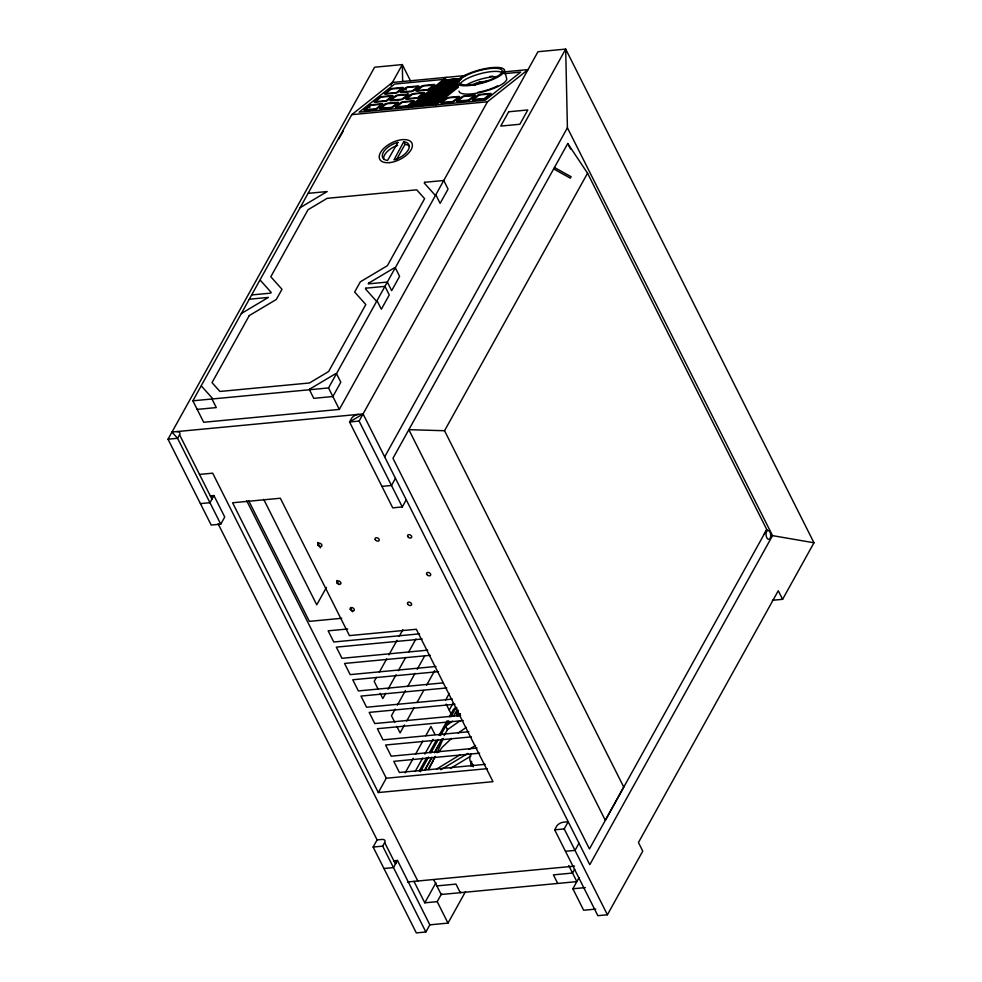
<?xml version="1.0" encoding="UTF-8"?>
<svg xmlns="http://www.w3.org/2000/svg" width="982" height="982" viewBox="0 0 982 982"><rect width="100%" height="100%" fill="white"/><g stroke="black" fill="none" stroke-linecap="round" stroke-linejoin="round"><path stroke-width="1.47" d="M397.452 102.926L386.626 103.785L380.77 108.302L391.609 107.357L397.452 102.926L397.98 105.062M443.25 738.501L437.088 752.715M435.394 756.312L428.262 769.139M764.242 534.196L766.758 529.519L587.555 173.2L567.756 143.532L392.96 458.299L589.446 848.951L766.758 529.519M211.204 495.8L213.929 495.542L224.731 517.011L220.754 524.167L211.204 525.063L168.02 439.212L374.596 67.218L402.301 64.591L410.562 81.003M772.38 600.297L782.593 599.327L813.98 542.788L565.681 49.1L537.976 51.727L339.342 409.408L203.667 422.272L192.877 400.803L351.777 114.661L392.37 82.476L465.308 75.565M338.827 138.978L343.16 131.171M176.772 431.601A5.61 2.885 -26.7 0 1 179.559 434.731L177.57 438.303L168.02 439.212M390.885 85.152L402.301 64.591L402.669 81.248M403.663 141.85L394.003 159.845A14.607 7.525 -26.7 0 0 408.23 149.976A14.607 7.525 -26.7 0 0 403.995 141.85L404.965 144.428L396.36 159.906M213.929 495.542L209.964 502.698L200.402 503.606M192.877 400.803L328.54 387.939L487.453 101.797L528.046 69.612L504.048 71.882M406.253 499.789L402.289 506.945L392.726 507.854L349.555 421.99L359.105 421.082L565.681 49.1L567.412 127.795L772.527 535.632L813.98 542.788M384.662 456.863L567.412 127.795M326.441 587.396L316.756 604.826L263.704 499.335M395.464 478.332L391.487 485.476L381.937 486.385M444.539 430.73L408.843 429.674L605.329 820.338L623.742 787.048L444.539 430.73L587.555 173.2M376.401 677.42L374.191 681.398L378.18 689.315M379.347 672.118L386.699 658.873M388.909 654.896L396.998 640.325M399.208 636.348L402.89 629.732M385.766 693.267L382.833 698.558L380.169 693.28M387.976 689.29L396.077 674.72M398.275 670.743L405.64 657.498M408.573 652.195L415.938 638.951M395.145 709.114L391.462 715.731L394.789 722.335M397.354 705.137L405.443 690.567M407.653 686.59L415.005 673.345M417.215 669.368L424.568 656.123M404.523 724.962L400.104 732.903L396.777 726.299M406.72 720.984L414.085 707.74M417.019 702.437L423.647 690.518M426.593 685.215L434.682 670.645M378.328 792.548L492.976 781.672L416.331 629.266L349.445 635.612L280.349 498.242L232.587 502.772L378.328 792.548L386.27 778.235L487.342 768.648M405.185 772.834L413.275 758.264M415.484 754.299L422.837 741.042M425.783 735.751L430.938 726.471L434.916 734.401M445.57 700.117L449.253 693.488M465.517 891.582L448.001 923.117L429.846 924.835L425.869 931.992L416.319 932.9L373.135 847.036L377.113 839.892L381.888 839.438A5.61 2.885 -26.7 0 1 384.674 842.556L395.476 864.025A5.61 2.885 -26.7 0 0 393.856 860.907M415.202 771.422L422.616 758.067M424.838 754.066L433.001 739.372M449.302 710.011L453.009 703.333M419.204 771.091L426.569 757.834M429.515 752.531L436.143 740.6M439.089 735.297L447.178 720.714M449.388 716.737L453.07 710.109A5.205 2.676 -26.7 0 1 456.262 707.31M420.456 771.692L428.631 756.975M430.865 752.961L438.303 739.569M440.525 735.555L445.73 726.189L452.457 721.144M448.749 720.751L446.565 724.691L450.799 721.524M450.947 716.799L454.605 710.219A3.253 1.669 -26.7 0 1 457.121 708.022M453.488 716.308L455.685 712.367A3.253 1.669 -26.7 0 1 458.201 710.17M424.519 770.33L431.822 757.183M434.744 751.93L442.047 738.771M373.135 847.036L382.685 846.14L384.674 842.556M425.046 769.986L431.65 758.092M434.584 752.813L441.912 739.606M444.122 735.641L447.461 729.626L460.263 720.678M429.846 924.835L397.465 860.441L393.487 867.597L383.937 868.505M413.987 881.37L424.789 902.826L435.934 882.757M424.789 902.826L437.199 901.648L441.667 893.62M460.681 891.975L460.288 892.687L455.967 884.107L436.855 885.911M554.67 829.827L556.659 826.243A5.61 2.885 -26.7 0 1 563.423 822.216L568.197 821.762L564.22 828.918L554.67 829.827L597.854 915.678L607.404 914.782L642.756 851.112L638.447 842.519L778.272 590.734L782.593 599.327M578.987 843.231L575.022 850.387L565.46 851.284M574.691 869.144L572.531 873.047L553.418 874.864L557.739 883.444M595.767 909.099L583.664 910.253L572.874 888.784L579.073 877.613M772.527 535.632L589.789 864.688L363.07 413.938L171.997 432.055L177.57 438.303L220.754 524.167M402.19 88.184L391.401 88.994L385.558 93.56L396.384 92.566L402.19 88.184L402.718 90.319M474.331 95.684L463.688 96.445L457.686 101.011L468.377 100.115L474.331 95.684L474.858 97.807M433.381 759.528L435.149 757.085M438.672 752.187L442.195 747.29L451.524 738.427M433.676 85.238L423.07 85.95L417.068 90.528L427.771 89.62L433.676 85.238L434.24 87.324M369.232 105.663L364.101 109.739A2.529 0.687 -15.3 0 0 364.985 110.365L374.535 109.456A2.529 0.687 -15.3 0 0 377.481 108.462L382.612 104.399A2.529 0.687 -15.3 0 0 381.728 103.761L372.166 104.669A2.529 0.687 -15.3 0 0 369.232 105.663L369.797 107.75M405.529 87.877L400.398 91.952A2.529 0.687 -15.3 0 0 401.282 92.59L410.844 91.682A2.529 0.687 -15.3 0 0 413.778 90.688L418.909 86.612A2.529 0.687 -15.3 0 0 418.025 85.986L408.475 86.882A2.529 0.687 -15.3 0 0 405.529 87.877L406.106 89.963M408.328 107.517L446.356 77.357M412.244 106.4L445.619 79.947M413.189 106.314L446.565 79.861M414.146 106.228L447.522 79.763M415.104 106.13L448.479 79.677M416.061 106.044L449.437 79.591M417.019 105.946L450.394 79.493M417.976 105.86L451.352 79.407M418.921 105.774L452.297 79.321M419.879 105.675L453.254 79.223M420.836 105.59L454.212 79.137M421.794 105.504L455.169 79.039M422.751 105.405L456.127 78.953M423.708 105.32L457.084 78.867M424.654 105.221L458.029 78.769M425.611 105.135L458.987 78.683M426.569 105.049L459.944 78.585M427.526 104.951L459.871 79.309L443.631 80.855M460.386 78.904L460.902 78.499L444.662 80.045L411.286 106.498L435.173 104.227L458.275 85.913L434.388 88.184M428.483 104.865L458.263 81.261L441.065 82.893M459.797 80.033L460.312 79.628L443.115 81.261M429.441 104.767L457.158 82.795L439.015 84.513M430.386 104.681L457.096 83.519L437.984 85.336M431.344 104.595L457.023 84.243L436.953 86.146M432.301 104.497L457.98 84.157M433.258 104.411L457.907 84.869L435.934 86.956M434.216 104.325L458.349 85.189L435.419 87.361M436.033 104.878L458.496 87.079M457.845 716.074L460.239 714.209A3.903 2.013 -26.7 0 1 456.299 713.975A3.903 2.013 -26.7 0 1 458.398 710.673M458.14 733.038L466.34 727.343M473.201 85.041L476.356 82.991L478.529 82.783L475.055 85.041M436.585 769.041L459.957 754.9M469.052 749.401L475.546 745.473M440.82 769.778L467.96 753.366M450.394 768.464L470.992 756.005M363.07 413.938L349.555 421.99L351.531 418.418A5.61 2.885 -26.7 0 1 358.295 414.379M443.79 79.395L394.58 84.059L359.13 112.181L485.243 100.213L520.693 72.103L504.294 73.662M444.146 80.45L461.344 78.818M442.6 81.666L458.852 80.131M442.096 82.071L459.294 80.438L441.581 82.488M440.55 83.298L457.747 81.666M440.034 83.703L457.231 82.071M439.519 84.108L456.716 82.476M438.5 84.918L456.655 83.2M437.469 85.741L457.538 83.838M436.438 86.551L458.422 84.464M434.903 87.779L457.833 85.594M433.872 88.589L457.759 86.318M433.357 88.994L457.244 86.723M432.853 89.399L456.728 87.14M432.338 89.804L456.225 87.545M431.822 90.209L455.709 87.95M431.307 90.626L455.194 88.355M430.791 91.031L454.678 88.761M430.276 91.436L454.163 89.166M407.763 94.125L398.201 95.033A2.529 0.687 -15.3 0 0 395.267 96.027L390.136 100.103A2.529 0.687 -15.3 0 0 391.02 100.729L400.57 99.82A2.529 0.687 -15.3 0 0 403.504 98.826L408.647 94.751A2.529 0.687 -15.3 0 0 407.763 94.125L408.328 96.199M423.524 92.627L413.974 93.536A2.529 0.687 -15.3 0 0 411.028 94.53L405.897 98.605A2.529 0.687 -15.3 0 0 406.781 99.231L416.331 98.323A2.529 0.687 -15.3 0 0 419.277 97.328L424.408 93.265A2.529 0.687 -15.3 0 0 423.524 92.627L424.089 94.714A2.529 0.687 -15.3 0 1 424.678 94.726M429.772 91.842L453.647 89.583M429.257 92.247L453.144 89.988M422.935 93.044L412.661 94.149L406.806 98.666L417.645 97.721L422.935 93.044L423.5 95.119M428.741 92.652L452.628 90.393M428.226 93.069L452.113 90.798M427.71 93.474L451.597 91.203M427.195 93.879L451.082 91.608M426.691 94.284L450.578 92.013M426.176 94.689L450.063 92.431M425.66 95.094L449.547 92.836M425.145 95.512L449.032 93.241M424.629 95.917L448.516 93.646M424.114 96.322L448.001 94.051M423.61 96.727L447.497 94.456M423.095 97.132L446.982 94.873M422.579 97.537L446.466 95.279M422.064 97.942L445.951 95.684M421.548 98.36L445.435 96.089M421.033 98.765L444.92 96.494M420.529 99.17L444.416 96.899M420.014 99.575L443.901 97.316M419.498 99.98L443.385 97.721M474.404 94.972L464.842 95.88A2.529 0.687 -15.3 0 0 461.908 96.874L456.777 100.95A2.529 0.687 -15.3 0 0 457.661 101.576L467.211 100.667A2.529 0.687 -15.3 0 0 470.157 99.673L475.288 95.61A2.529 0.687 -15.3 0 0 474.404 94.972L474.969 97.058M418.983 100.385L442.87 98.126M418.467 100.802L442.354 98.531M417.964 101.207L441.839 98.936M417.448 101.612L441.335 99.342M416.933 102.018L440.82 99.747M416.417 102.423L440.304 100.164M415.902 102.828L439.789 100.569M415.386 103.233L439.273 100.974M414.883 103.65L438.758 101.379M414.367 104.055L438.254 101.784M413.852 104.46L437.739 102.189M413.336 104.865L437.223 102.607M412.821 105.27L436.708 103.012M412.305 105.675L436.192 103.417M411.802 106.093L435.677 103.822M351.777 114.661L487.453 101.797M308.078 193.356L327.19 191.539L300.136 207.668M259.616 280.631L260.574 280.533L271.179 292.403L270.774 293.127L251.674 294.931M249.293 299.228L268.393 297.411L241.339 313.54M200.819 386.503L201.776 386.417L212.382 398.287L211.989 398.999L216.298 407.579L197.198 409.396M199.456 474.429L212.689 473.177L417.804 881.001M341.711 618.292L309.367 621.361L248.728 500.795M347.714 628.971L328.148 630.825L333.757 641.995L419.572 633.844M422.162 639L336.347 647.138L341.969 658.308L427.784 650.158M430.374 655.313L344.559 663.451L350.169 674.622L435.983 666.471M438.573 671.627L352.759 679.765L358.369 690.935L442.686 682.932M446.773 687.94L360.959 696.078L366.581 707.236L452.395 699.098M454.985 704.254L369.171 712.392L374.78 723.55L460.595 715.412M463.185 720.567L377.37 728.705L382.992 739.863L468.807 731.725M471.397 736.881L385.582 745.019L391.192 756.177L477.007 748.038M479.597 753.194L393.782 761.332L399.392 772.49L485.206 764.352M394.727 860.711L397.465 860.441M407.518 881.983L574.568 866.136M572.874 888.784L585.297 887.605M404.965 144.428L405.296 144.428A14.607 7.525 -26.7 0 1 409.531 146.306M554.449 167.505L571.094 176.723L570.297 178.147L553.652 168.929M473.692 765.604L471.618 763.407A25.962 13.367 -26.7 0 1 470.918 753.734M567.756 143.532L570.517 149.019M359.105 421.082L402.289 506.945M564.22 828.918L607.404 914.782M328.54 387.939L339.342 409.408M568.75 865.535L576.851 881.627L441.176 894.504L433.749 879.737M446.172 704.082L451.487 714.651M445.73 726.189L447.461 729.626M317.714 542.42L320.451 547.858M336.863 580.497L338.925 584.585M350.549 607.711L352.599 611.786M246.715 500.771L386.27 778.235M437.199 901.648L448.001 923.117M179.559 434.731L211.94 499.126A5.61 2.885 -26.7 0 0 211.952 496.72M382.685 846.14L425.869 931.992M218.139 523.811L377.358 840.396M504.453 70.385A24.673 6.714 -15.3 0 1 469.31 85.544A24.673 6.714 -15.3 0 1 468.046 73.834A24.673 6.714 -15.3 0 1 504.453 70.385L506.724 78.707A24.673 6.714 -15.3 0 1 483.598 91.682A24.673 6.714 -15.3 0 1 459.024 91.117M423.033 93.044L423.598 95.119M210.32 495.996A5.61 2.885 -26.7 0 1 211.277 496.254M383.717 159.415A14.607 7.525 -26.7 0 1 397.685 145.373M489.846 76.522A24.673 6.714 -15.3 0 1 492.78 76.105M497.665 85.815A22.402 6.101 -15.3 0 1 494.277 87.423M493.05 87.926A22.402 6.101 -15.3 0 1 489.122 89.387M487.759 89.841A22.402 6.101 -15.3 0 1 477.903 92.308M467.088 84.562A22.402 6.101 -15.3 0 1 497.727 76.596M460.362 83.568A22.402 6.101 -15.3 0 1 480.799 73.576A22.402 6.101 -15.3 0 1 502.207 72.68M471.053 766.12A27.692 14.264 -26.7 0 1 471.065 762.081M428.901 769.593A76.682 39.489 -26.7 0 1 433.393 760.706M457.526 716.344A3.903 2.013 -26.7 0 1 457.281 715.878M473.349 766.844A25.962 13.367 -26.7 0 1 471.556 761.271M460.079 713.546A2.602 1.338 -26.7 0 1 457.551 713.533A2.602 1.338 -26.7 0 1 458.312 711.569M365.022 109.714L375.848 108.855L381.703 104.325L371.012 105.234L365.058 109.653M375.296 101.563L386.122 100.704L391.953 96.15L381.126 97.132L375.32 101.514M391.057 100.066L401.883 99.219L407.739 94.689L397.047 95.598L391.131 99.968M401.319 91.927L412.145 91.068L418.001 86.551L407.309 87.447L401.356 91.878M396.556 106.719L407.383 105.86L413.226 101.342L402.387 102.288L396.556 106.719M441.937 102.41L452.763 101.551L458.606 97.034L447.915 97.93L441.961 102.361M473.459 99.428L484.286 98.568L490.141 94.039L479.449 94.947L473.496 99.366M249.256 315.59L212.026 382.636L219.919 391.462L309.453 382.98L328.577 371.577L365.807 304.543L354.649 292.047L360.32 281.822L387.374 265.705L424.605 198.659L416.712 189.833L327.178 198.327L308.041 209.718L270.811 276.764L281.981 289.26L276.31 299.473L249.256 315.59M397.931 142.39L387.559 160.459A14.607 7.525 -26.7 0 1 383.336 152.333A14.607 7.525 -26.7 0 1 397.563 142.464L397.931 142.39M309.833 389.044L309.44 389.756L313.761 398.336L332.861 396.532L340.815 382.219L336.495 373.639L335.537 373.725L309.833 389.044M365.844 288.168L365.451 288.892L376.057 300.762L377.014 300.664L381.335 309.256L389.277 294.944L384.956 286.363L365.844 288.168M368.631 283.16L368.238 283.884L387.338 282.067L391.658 290.66L399.6 276.347L395.292 267.767L394.334 267.853L368.631 283.16M424.641 182.296L424.249 183.02L434.854 194.89L435.812 194.792L440.12 203.384L448.074 189.072L443.754 180.492L424.641 182.296M508.701 111.764L500.759 126.077L519.871 124.26L527.813 109.959L508.701 111.764M379.506 97.525L374.363 101.588A2.529 0.687 -15.3 0 0 375.247 102.226L384.809 101.318A2.529 0.687 -15.3 0 0 387.743 100.324L392.874 96.248A2.529 0.687 -15.3 0 0 391.99 95.622L382.44 96.531A2.529 0.687 -15.3 0 0 379.506 97.525M389.768 89.374L384.637 93.45A2.529 0.687 -15.3 0 0 385.521 94.088L395.071 93.18A2.529 0.687 -15.3 0 0 398.017 92.185L403.148 88.11A2.529 0.687 -15.3 0 0 402.264 87.472L392.714 88.38A2.529 0.687 -15.3 0 0 389.768 89.374M384.993 104.166L379.862 108.241A2.529 0.687 -15.3 0 0 380.746 108.867L390.296 107.971A2.529 0.687 -15.3 0 0 393.242 106.977L398.373 102.901A2.529 0.687 -15.3 0 0 397.489 102.263L387.939 103.171A2.529 0.687 -15.3 0 0 384.993 104.166M400.766 102.668L395.623 106.743A2.529 0.687 -15.3 0 0 396.507 107.382L406.069 106.473A2.529 0.687 -15.3 0 0 409.003 105.479L414.134 101.404A2.529 0.687 -15.3 0 0 413.25 100.765L403.7 101.674A2.529 0.687 -15.3 0 0 400.766 102.668M421.303 86.391L416.159 90.454A2.529 0.687 -15.3 0 0 417.043 91.093L426.605 90.184A2.529 0.687 -15.3 0 0 429.539 89.19L434.67 85.115A2.529 0.687 -15.3 0 0 433.786 84.489L424.236 85.397A2.529 0.687 -15.3 0 0 421.303 86.391M446.147 98.372L441.016 102.435A2.529 0.687 -15.3 0 0 441.9 103.073L451.45 102.165A2.529 0.687 -15.3 0 0 454.384 101.171L459.527 97.095A2.529 0.687 -15.3 0 0 458.631 96.469L449.081 97.378A2.529 0.687 -15.3 0 0 446.147 98.372M477.669 95.377L472.538 99.452A2.529 0.687 -15.3 0 0 473.422 100.078L482.972 99.182A2.529 0.687 -15.3 0 0 485.918 98.175L491.049 94.112A2.529 0.687 -15.3 0 0 490.165 93.474L480.615 94.382A2.529 0.687 -15.3 0 0 477.669 95.377M487.98 80.941L484.421 82.083L478.75 82.23L487.98 80.941M389.4 162.631A17.995 9.268 -26.7 0 0 412.256 144.158A17.995 9.268 -26.7 0 0 385.693 146.674A17.995 9.268 -26.7 0 0 389.4 162.631M336.912 582.829A2.246 1.534 29 0 0 340.521 584.045A2.246 1.534 29 0 0 339.036 581.074A2.246 1.534 29 0 0 336.912 582.829M407.726 536.528A2.246 1.534 29 0 0 411.335 537.743A2.246 1.534 29 0 0 409.838 534.773A2.246 1.534 29 0 0 407.726 536.528M317.91 545.047A2.246 1.534 29 0 0 321.531 546.262A2.246 1.534 29 0 0 320.034 543.292A2.246 1.534 29 0 0 317.91 545.047M426.716 574.31A2.246 1.534 29 0 0 430.337 575.526A2.246 1.534 29 0 0 428.839 572.555A2.246 1.534 29 0 0 426.716 574.31M375.234 539.609A2.246 1.534 29 0 0 378.856 540.824A2.246 1.534 29 0 0 377.358 537.854A2.246 1.534 29 0 0 375.234 539.609M407.628 604.004A2.246 1.534 29 0 0 411.237 605.219A2.246 1.534 29 0 0 409.74 602.248A2.246 1.534 29 0 0 407.628 604.004M350.304 609.441A2.246 1.534 29 0 0 353.913 610.657A2.246 1.534 29 0 0 352.415 607.686A2.246 1.534 29 0 0 350.304 609.441M766.304 532.342A4.48 2.32 84.6 0 0 768.476 539.363A4.48 2.32 84.6 0 0 770.367 533.042A4.48 2.32 84.6 0 0 766.304 532.342M470.341 84.722A22.402 6.101 -15.3 0 0 502.268 70.962A22.402 6.101 -15.3 0 0 469.2 74.092A22.402 6.101 -15.3 0 0 470.341 84.722"/></g></svg>
